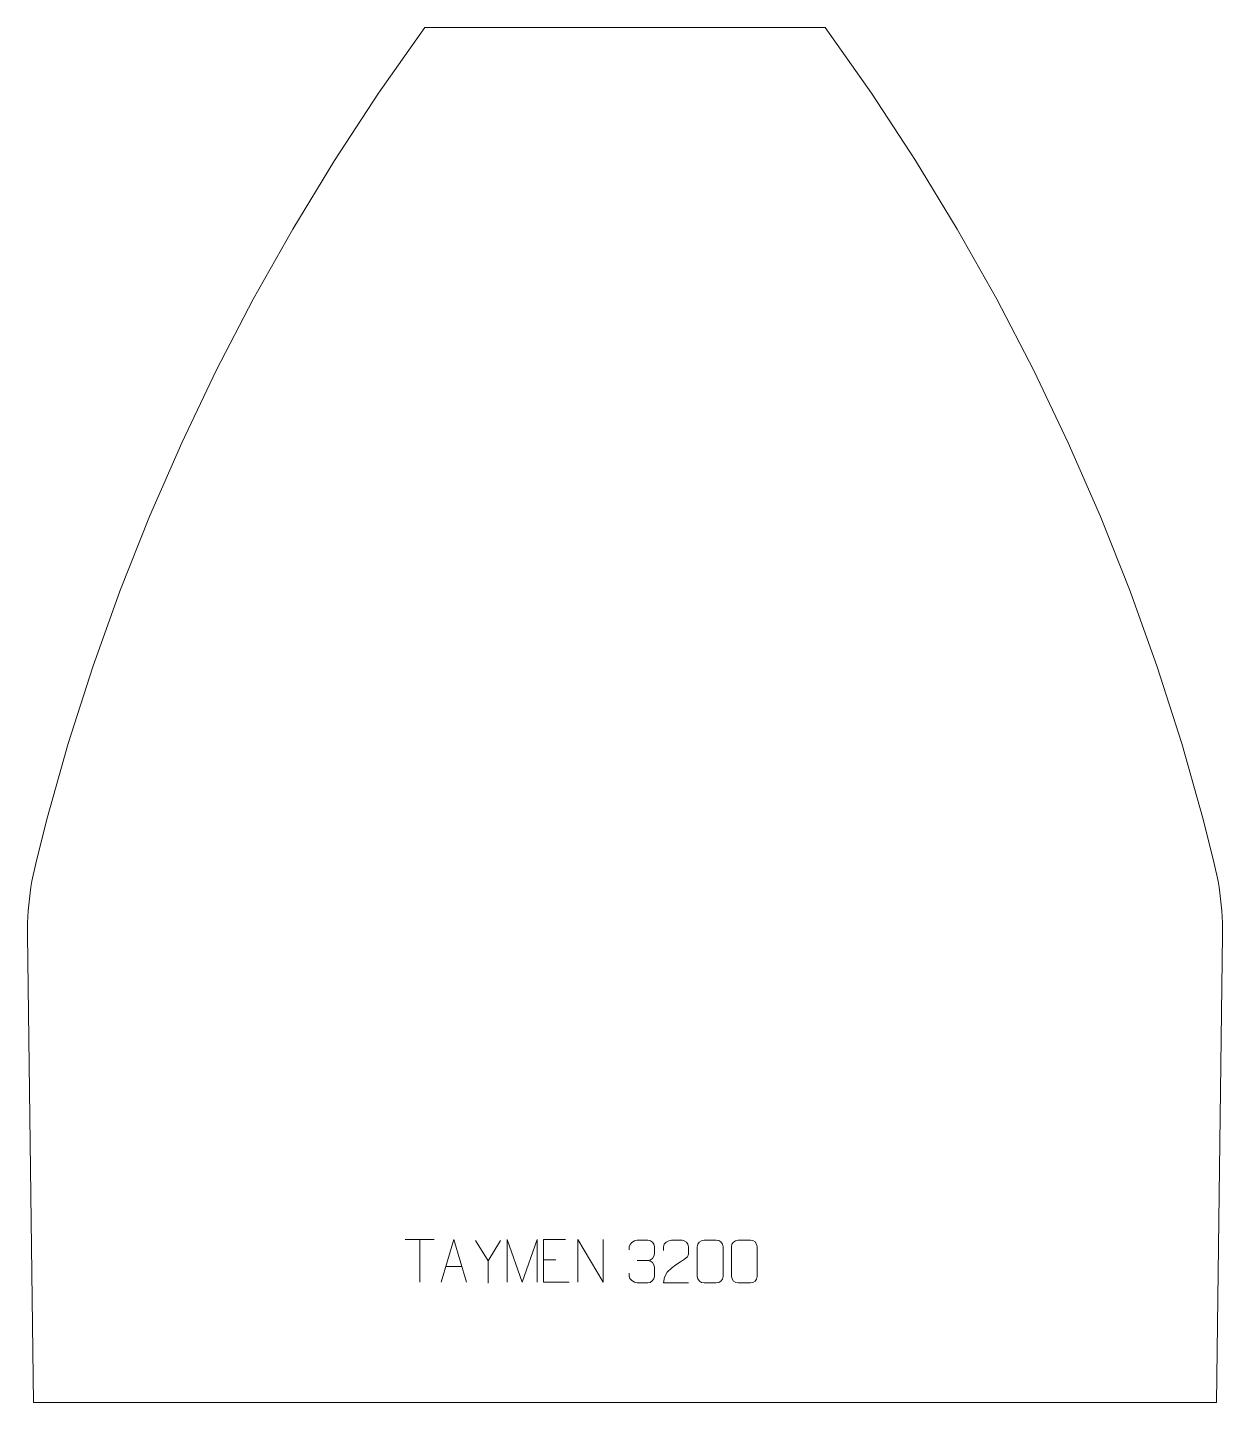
# Model space of a CAD drawing. Header units: millimetres. Extents: x -356 to 344, y 426 to 1231.
import ezdxf

# ---------------------------------------------------------------- set-up
doc = ezdxf.new("R2010")
doc.units = ezdxf.units.MM
doc.header["$MEASUREMENT"] = 0
doc.layers.add('layer 1', color=7, linetype='Continuous')

msp = doc.modelspace()

# ---------------------------------------------------------------- linework, layer by layer
at = {"layer": 'layer 1', "color": 242, "lineweight": 9}
msp.add_open_spline([(-123.4123, 1230.9288), (-123.4123, 1230.9288), (110.9569, 1230.9288), (110.9569, 1230.9288), (110.9569, 1230.9288), (110.9569, 1230.9288), (138.0512, 1192.4774), (138.0512, 1192.4774), (138.0512, 1192.4774), (138.0512, 1192.4774), (163.8311, 1153.1356), (163.8311, 1153.1356), (163.8311, 1153.1356), (163.8311, 1153.1356), (188.2716, 1112.945), (188.2716, 1112.945), (188.2716, 1112.945), (188.2716, 1112.945), (211.3397, 1071.9539), (211.3397, 1071.9539), (211.3397, 1071.9539), (211.3397, 1071.9539), (233.0135, 1030.2075), (233.0135, 1030.2075), (233.0135, 1030.2075), (233.0135, 1030.2075), (253.2666, 987.7521), (253.2666, 987.7521), (253.2666, 987.7521), (253.2666, 987.7521), (272.0754, 944.6394), (272.0754, 944.6394), (272.0754, 944.6394), (272.0754, 944.6394), (289.4189, 900.9165), (289.4189, 900.9165), (289.4189, 900.9165), (289.4189, 900.9165), (305.2773, 856.6334), (305.2773, 856.6334), (305.2773, 856.6334), (305.2773, 856.6334), (319.6332, 811.8404), (319.6332, 811.8404), (319.6332, 811.8404), (319.6332, 811.8404), (332.4692, 766.5886), (332.4692, 766.5886), (332.4692, 766.5886), (332.4692, 766.5886), (338.6849, 741.4771), (338.6849, 741.4771), (338.6849, 741.4771), (338.6849, 741.4771), (339.4921, 738.0621), (339.4921, 738.0621), (339.4921, 738.0621), (339.4921, 738.0621), (340.2263, 734.6313), (340.2263, 734.6313), (340.2263, 734.6313), (340.2263, 734.6313), (340.8867, 731.1845), (340.8867, 731.1845), (340.8867, 731.1845), (340.8867, 731.1845), (341.4738, 727.7256), (341.4738, 727.7256), (341.4738, 727.7256), (341.4738, 727.7256), (341.989, 724.2547), (341.989, 724.2547), (341.989, 724.2547), (341.989, 724.2547), (342.4282, 720.7731), (342.4282, 720.7731), (342.4282, 720.7731), (342.4282, 720.7731), (342.7936, 717.2836), (342.7936, 717.2836), (342.7936, 717.2836), (342.7936, 717.2836), (343.086, 713.7877), (343.086, 713.7877), (343.086, 713.7877), (343.086, 713.7877), (343.3035, 710.2861), (343.3035, 710.2861), (343.3035, 710.2861), (343.3035, 710.2861), (343.4461, 706.7792), (343.4461, 706.7792), (343.4461, 706.7792), (343.4461, 706.7792), (343.5142, 703.2723), (343.5142, 703.2723), (343.5142, 703.2723), (343.5142, 703.2723), (343.5062, 699.7628), (343.5062, 699.7628), (343.5062, 699.7628), (343.5062, 699.7628), (340.0833, 425.9285), (340.0833, 425.9285), (340.0833, 425.9285), (340.0833, 425.9285), (-352.5402, 425.9285), (-352.5402, 425.9285), (-352.5402, 425.9285), (-352.5402, 425.9285), (-355.9631, 699.7628), (-355.9631, 699.7628), (-355.9631, 699.7628), (-355.9631, 699.7628), (-355.9696, 703.2723), (-355.9696, 703.2723), (-355.9696, 703.2723), (-355.9696, 703.2723), (-355.9015, 706.7792), (-355.9015, 706.7792), (-355.9015, 706.7792), (-355.9015, 706.7792), (-355.7589, 710.2861), (-355.7589, 710.2861), (-355.7589, 710.2861), (-355.7589, 710.2861), (-355.5414, 713.7877), (-355.5414, 713.7877), (-355.5414, 713.7877), (-355.5414, 713.7877), (-355.2505, 717.2836), (-355.2505, 717.2836), (-355.2505, 717.2836), (-355.2505, 717.2836), (-354.8847, 720.7731), (-354.8847, 720.7731), (-354.8847, 720.7731), (-354.8847, 720.7731), (-354.4444, 724.2547), (-354.4444, 724.2547), (-354.4444, 724.2547), (-354.4444, 724.2547), (-353.9307, 727.7256), (-353.9307, 727.7256), (-353.9307, 727.7256), (-353.9307, 727.7256), (-353.3436, 731.1845), (-353.3436, 731.1845), (-353.3436, 731.1845), (-353.3436, 731.1845), (-352.6828, 734.6313), (-352.6828, 734.6313), (-352.6828, 734.6313), (-352.6828, 734.6313), (-351.9478, 738.0621), (-351.9478, 738.0621), (-351.9478, 738.0621), (-351.9478, 738.0621), (-351.1418, 741.4771), (-351.1418, 741.4771), (-351.1418, 741.4771), (-351.1418, 741.4771), (-344.9261, 766.5886), (-344.9261, 766.5886), (-344.9261, 766.5886), (-344.9261, 766.5886), (-332.0886, 811.8404), (-332.0886, 811.8404), (-332.0886, 811.8404), (-332.0886, 811.8404), (-317.7342, 856.6334), (-317.7342, 856.6334), (-317.7342, 856.6334), (-317.7342, 856.6334), (-301.8758, 900.9165), (-301.8758, 900.9165), (-301.8758, 900.9165), (-301.8758, 900.9165), (-284.5308, 944.6394), (-284.5308, 944.6394), (-284.5308, 944.6394), (-284.5308, 944.6394), (-265.7231, 987.7521), (-265.7231, 987.7521), (-265.7231, 987.7521), (-265.7231, 987.7521), (-245.4704, 1030.2075), (-245.4704, 1030.2075), (-245.4704, 1030.2075), (-245.4704, 1030.2075), (-223.7966, 1071.9539), (-223.7966, 1071.9539), (-223.7966, 1071.9539), (-223.7966, 1071.9539), (-200.727, 1112.945), (-200.727, 1112.945), (-200.727, 1112.945), (-200.727, 1112.945), (-176.288, 1153.1356), (-176.288, 1153.1356), (-176.288, 1153.1356), (-176.288, 1153.1356), (-150.5066, 1192.4774), (-150.5066, 1192.4774), (-150.5066, 1192.4774), (-150.5066, 1192.4774), (-123.4123, 1230.9288), (-123.4123, 1230.9288)], degree=3, knots=[0, 0, 0, 0, 0.01886792, 0.01886792, 0.01886792, 0.01886792, 0.03773585, 0.03773585, 0.03773585, 0.03773585, 0.05660377, 0.05660377, 0.05660377, 0.05660377, 0.0754717, 0.0754717, 0.0754717, 0.0754717, 0.09433962, 0.09433962, 0.09433962, 0.09433962, 0.11320755, 0.11320755, 0.11320755, 0.11320755, 0.13207547, 0.13207547, 0.13207547, 0.13207547, 0.1509434, 0.1509434, 0.1509434, 0.1509434, 0.16981132, 0.16981132, 0.16981132, 0.16981132, 0.18867925, 0.18867925, 0.18867925, 0.18867925, 0.20754717, 0.20754717, 0.20754717, 0.20754717, 0.22641509, 0.22641509, 0.22641509, 0.22641509, 0.24528302, 0.24528302, 0.24528302, 0.24528302, 0.26415094, 0.26415094, 0.26415094, 0.26415094, 0.28301887, 0.28301887, 0.28301887, 0.28301887, 0.30188679, 0.30188679, 0.30188679, 0.30188679, 0.32075472, 0.32075472, 0.32075472, 0.32075472, 0.33962264, 0.33962264, 0.33962264, 0.33962264, 0.35849057, 0.35849057, 0.35849057, 0.35849057, 0.37735849, 0.37735849, 0.37735849, 0.37735849, 0.39622642, 0.39622642, 0.39622642, 0.39622642, 0.41509434, 0.41509434, 0.41509434, 0.41509434, 0.43396226, 0.43396226, 0.43396226, 0.43396226, 0.45283019, 0.45283019, 0.45283019, 0.45283019, 0.47169811, 0.47169811, 0.47169811, 0.47169811, 0.49056604, 0.49056604, 0.49056604, 0.49056604, 0.50943396, 0.50943396, 0.50943396, 0.50943396, 0.52830189, 0.52830189, 0.52830189, 0.52830189, 0.54716981, 0.54716981, 0.54716981, 0.54716981, 0.56603774, 0.56603774, 0.56603774, 0.56603774, 0.58490566, 0.58490566, 0.58490566, 0.58490566, 0.60377358, 0.60377358, 0.60377358, 0.60377358, 0.62264151, 0.62264151, 0.62264151, 0.62264151, 0.64150943, 0.64150943, 0.64150943, 0.64150943, 0.66037736, 0.66037736, 0.66037736, 0.66037736, 0.67924528, 0.67924528, 0.67924528, 0.67924528, 0.69811321, 0.69811321, 0.69811321, 0.69811321, 0.71698113, 0.71698113, 0.71698113, 0.71698113, 0.73584906, 0.73584906, 0.73584906, 0.73584906, 0.75471698, 0.75471698, 0.75471698, 0.75471698, 0.77358491, 0.77358491, 0.77358491, 0.77358491, 0.79245283, 0.79245283, 0.79245283, 0.79245283, 0.81132075, 0.81132075, 0.81132075, 0.81132075, 0.83018868, 0.83018868, 0.83018868, 0.83018868, 0.8490566, 0.8490566, 0.8490566, 0.8490566, 0.86792453, 0.86792453, 0.86792453, 0.86792453, 0.88679245, 0.88679245, 0.88679245, 0.88679245, 0.90566038, 0.90566038, 0.90566038, 0.90566038, 0.9245283, 0.9245283, 0.9245283, 0.9245283, 0.94339623, 0.94339623, 0.94339623, 0.94339623, 0.96226415, 0.96226415, 0.96226415, 0.96226415, 1, 1, 1, 1], dxfattribs=at)
at = {"layer": 'layer 1', "color": 250, "lineweight": 9}
for points in [[(-134.9095, 521.2657), (-134.9095, 521.2657), (-117.9223, 521.2657), (-117.9223, 521.2657)], [(-126.4157, 496.3357), (-126.4157, 496.3357), (-126.4157, 521.2892), (-126.4157, 521.2892)], [(-86.4159, 508.8124), (-86.4159, 508.8124), (-93.7368, 520.7111), (-93.7368, 520.7111)], [(-53.8488, 509.4095), (-53.8488, 509.4095), (-46.6807, 509.4095), (-46.6807, 509.4095)], [(0.9705, 508.9895), (0.9705, 508.9895), (7.1669, 508.9895), (7.1669, 508.9895)], [(-111.1638, 505.5851), (-111.1638, 505.5851), (-101.6681, 505.5851), (-101.6681, 505.5851)]]:
    msp.add_open_spline(points, degree=3, dxfattribs=at)
for points, knots in [([(-113.8864, 496.3357), (-113.8864, 496.3357), (-106.5154, 521.2892), (-106.5154, 521.2892), (-106.5154, 521.2892), (-106.5154, 521.2892), (-98.9455, 496.3357), (-98.9455, 496.3357)], [0, 0, 0, 0, 0.33333333, 0.33333333, 0.33333333, 0.33333333, 1, 1, 1, 1]), ([(-79.0935, 520.7111), (-79.0935, 520.7111), (-86.4159, 508.8124), (-86.4159, 508.8124), (-86.4159, 508.8124), (-86.4159, 508.8124), (-86.4152, 495.7575), (-86.4152, 495.7575)], [0, 0, 0, 0, 0.33333333, 0.33333333, 0.33333333, 0.33333333, 1, 1, 1, 1]), ([(-75.2584, 496.3335), (-75.2584, 496.3335), (-75.2584, 521.2914), (-75.2584, 521.2914), (-75.2584, 521.2914), (-75.2584, 521.2914), (-66.3333, 496.3335), (-66.3333, 496.3335), (-66.3333, 496.3335), (-66.3333, 496.3335), (-57.5734, 521.2909), (-57.5734, 521.2909), (-57.5734, 521.2909), (-57.5734, 521.2909), (-57.5734, 496.3335), (-57.5734, 496.3335)], [0, 0, 0, 0, 0.2, 0.2, 0.2, 0.2, 0.4, 0.4, 0.4, 0.4, 0.6, 0.6, 0.6, 0.6, 1, 1, 1, 1]), ([(-40.9749, 521.2892), (-40.9749, 521.2892), (-53.8488, 521.2892), (-53.8488, 521.2892), (-53.8488, 521.2892), (-53.8488, 521.2892), (-53.8488, 496.3356), (-53.8488, 496.3356), (-53.8488, 496.3356), (-53.8488, 496.3356), (-38.983, 496.3356), (-38.983, 496.3356)], [0, 0, 0, 0, 0.25, 0.25, 0.25, 0.25, 0.5, 0.5, 0.5, 0.5, 1, 1, 1, 1]), ([(-33.7433, 496.3357), (-33.7433, 496.3357), (-33.7433, 521.2892), (-33.7433, 521.2892), (-33.7433, 521.2892), (-33.7433, 521.2892), (-19.0885, 496.3357), (-19.0885, 496.3357), (-19.0885, 496.3357), (-19.0885, 496.3357), (-19.0885, 521.2892), (-19.0885, 521.2892)], [0, 0, 0, 0, 0.25, 0.25, 0.25, 0.25, 0.5, 0.5, 0.5, 0.5, 1, 1, 1, 1]), ([(-3.7392, 515.2347), (-3.7392, 515.2347), (-3.7392, 517.0919), (-3.7392, 517.0919), (-3.7392, 517.0919), (-3.7535, 518.8338), (-1.089, 520.9519), (0.9701, 520.9292), (0.9701, 520.9292), (3.0342, 520.9292), (5.0982, 520.9292), (7.1619, 520.9292), (7.1619, 520.9292), (9.3564, 520.938), (10.9547, 519.0912), (10.9991, 517.1791), (10.9991, 517.1791), (10.9987, 515.744), (10.9987, 514.3089), (10.9991, 512.8734), (10.9991, 512.8734), (10.9505, 511.2199), (9.3479, 508.9899), (7.1496, 508.9999), (7.1496, 508.9999), (9.3533, 508.9887), (10.9613, 507.1855), (11.0153, 505.126), (11.0153, 505.126), (11.0149, 503.3413), (11.0149, 501.5566), (11.0153, 499.7715), (11.0153, 499.7715), (11.0254, 497.7101), (8.9705, 495.947), (7.1496, 495.9551), (7.1496, 495.9551), (5.0843, 495.9554), (3.0191, 495.9554), (0.9535, 495.9551), (0.9535, 495.9551), (-1.2151, 495.9666), (-3.7461, 498.3668), (-3.7647, 499.8286), (-3.7647, 499.8286), (-3.7647, 499.8286), (-3.7647, 501.7372), (-3.7647, 501.7372)], [0, 0, 0, 0, 0.07692308, 0.07692308, 0.07692308, 0.07692308, 0.15384615, 0.15384615, 0.15384615, 0.15384615, 0.23076923, 0.23076923, 0.23076923, 0.23076923, 0.30769231, 0.30769231, 0.30769231, 0.30769231, 0.38461538, 0.38461538, 0.38461538, 0.38461538, 0.46153846, 0.46153846, 0.46153846, 0.46153846, 0.53846154, 0.53846154, 0.53846154, 0.53846154, 0.61538462, 0.61538462, 0.61538462, 0.61538462, 0.69230769, 0.69230769, 0.69230769, 0.69230769, 0.76923077, 0.76923077, 0.76923077, 0.76923077, 0.84615385, 0.84615385, 0.84615385, 0.84615385, 1, 1, 1, 1]), ([(30.9969, 495.9551), (26.0825, 495.9554), (21.1681, 495.9554), (16.254, 495.9551), (16.254, 495.9551), (16.254, 505.8874), (30.905, 508.5286), (30.9969, 512.8389), (30.9969, 512.8389), (30.9966, 514.263), (30.9966, 515.6867), (30.9969, 517.11), (30.9969, 517.11), (30.98, 519.1871), (28.8572, 520.9119), (27.1862, 520.9292), (27.1862, 520.9292), (25.113, 520.9288), (23.0401, 520.9288), (20.9677, 520.9292), (20.9677, 520.9292), (19.1456, 520.9457), (16.3209, 519.1536), (16.254, 517.06), (16.254, 517.06), (16.254, 517.06), (16.254, 515.0052), (16.254, 515.0052)], [0, 0, 0, 0, 0.125, 0.125, 0.125, 0.125, 0.25, 0.25, 0.25, 0.25, 0.375, 0.375, 0.375, 0.375, 0.5, 0.5, 0.5, 0.5, 0.625, 0.625, 0.625, 0.625, 0.75, 0.75, 0.75, 0.75, 1, 1, 1, 1]), ([(40.0448, 520.9415), (42.4109, 520.9415), (44.7774, 520.9415), (47.1439, 520.9415), (47.1439, 520.9415), (49.1244, 520.9771), (51.1504, 519.4828), (51.1775, 517.0407), (51.1775, 517.0407), (51.1771, 511.2833), (51.1771, 505.5255), (51.1775, 499.7673), (51.1775, 499.7673), (51.0354, 497.4397), (49.329, 495.9574), (47.1439, 495.9466), (47.1439, 495.9466), (44.7715, 495.947), (42.3991, 495.947), (40.0271, 495.9466), (40.0271, 495.9466), (38.0686, 495.841), (36.0622, 497.7289), (36.0736, 499.7499), (36.0736, 499.7499), (36.074, 505.5305), (36.074, 511.3108), (36.0736, 517.0906), (36.0736, 517.0906), (36.0779, 519.2326), (37.855, 520.9551), (40.0448, 520.9415)], [0, 0, 0, 0, 0.11111111, 0.11111111, 0.11111111, 0.11111111, 0.22222222, 0.22222222, 0.22222222, 0.22222222, 0.33333333, 0.33333333, 0.33333333, 0.33333333, 0.44444444, 0.44444444, 0.44444444, 0.44444444, 0.55555556, 0.55555556, 0.55555556, 0.55555556, 0.66666667, 0.66666667, 0.66666667, 0.66666667, 0.77777778, 0.77777778, 0.77777778, 0.77777778, 1, 1, 1, 1]), ([(60.0448, 520.9415), (62.4109, 520.9415), (64.7774, 520.9415), (67.1439, 520.9415), (67.1439, 520.9415), (69.1244, 520.9771), (71.1504, 519.4828), (71.1775, 517.0407), (71.1775, 517.0407), (71.1771, 511.2833), (71.1771, 505.5255), (71.1775, 499.7673), (71.1775, 499.7673), (71.0354, 497.4397), (69.329, 495.9574), (67.1439, 495.9466), (67.1439, 495.9466), (64.7715, 495.947), (62.3991, 495.947), (60.0271, 495.9466), (60.0271, 495.9466), (58.0686, 495.841), (56.0622, 497.7289), (56.0736, 499.7499), (56.0736, 499.7499), (56.074, 505.5305), (56.074, 511.3108), (56.0736, 517.0906), (56.0736, 517.0906), (56.0779, 519.2326), (57.855, 520.9551), (60.0448, 520.9415)], [0, 0, 0, 0, 0.11111111, 0.11111111, 0.11111111, 0.11111111, 0.22222222, 0.22222222, 0.22222222, 0.22222222, 0.33333333, 0.33333333, 0.33333333, 0.33333333, 0.44444444, 0.44444444, 0.44444444, 0.44444444, 0.55555556, 0.55555556, 0.55555556, 0.55555556, 0.66666667, 0.66666667, 0.66666667, 0.66666667, 0.77777778, 0.77777778, 0.77777778, 0.77777778, 1, 1, 1, 1])]:
    msp.add_open_spline(points, degree=3, knots=knots, dxfattribs=at)

doc.saveas('drawing.dxf')
